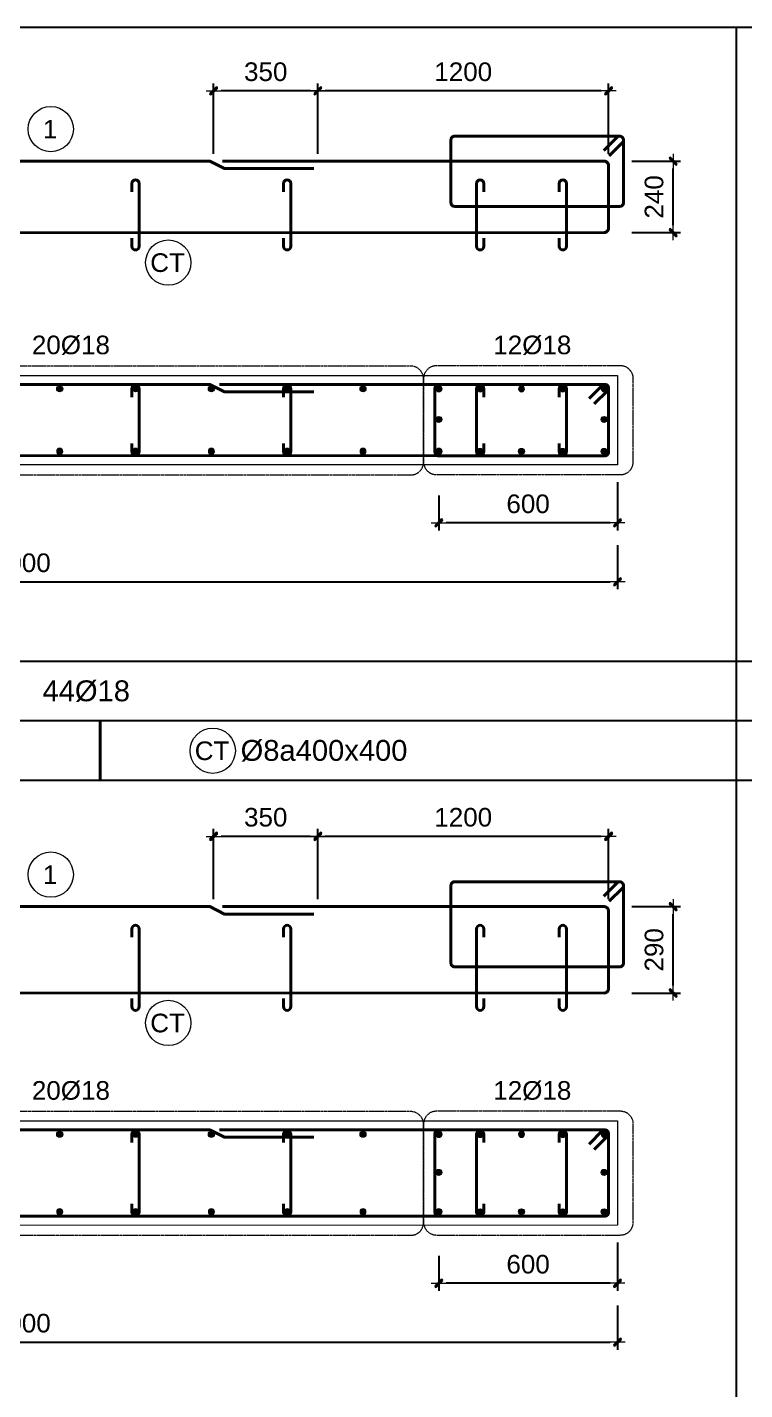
# Model space of a CAD drawing. Header units: millimetres. Extents: x -146909 to 4830753, y -683702 to -336947.
# Drawn here: x 4758863 to 4761272, y -440729 to -436155 of the extents above; entities that cross this region are included whole.
import ezdxf
from ezdxf.enums import TextEntityAlignment as Align

# ---------------------------------------------------------------- set-up
doc = ezdxf.new("R2010")
doc.units = ezdxf.units.MM
doc.header["$MEASUREMENT"] = 0
doc.linetypes.add('HIDDEN', pattern=[0.375, 0.25, -0.125])
doc.layers.get('0').update_dxf_attribs({"lineweight": 9})
doc.layers.get('Defpoints').update_dxf_attribs({"color": 10, "lineweight": 0})
for name, color, linetype, lineweight in [("'S_General_Cont_1 Thin", 1, 'Continuous', 18), ("'S_General_Text_3_Member name", 3, 'Continuous', 35), ('CDAI', 3, 'Continuous', 40), ('chunho.q', 1, 'Continuous', 13), ('CTHEP', 4, 'Continuous', 50), ('DBAO', 2, 'Continuous', 13), ('DMo', 9, 'HIDDEN', 9), ('KTH', 154, 'Continuous', 9), ('STICK', 1, 'Continuous', 9)]:
    doc.layers.add(name, color=color, linetype=linetype, lineweight=lineweight)
for name, color, linetype in [('DM', 1, 'Continuous'), ('TBL', 1, 'Continuous'), ('TX', 214, 'Continuous')]:
    doc.layers.add(name, color=color, linetype=linetype)
doc.styles.add('arial', font='arial.ttf', dxfattribs={"width": 0.85})
doc.styles.add('TTP-HelCon', font='arial.ttf')
doc.dimstyles.new('TTP-25', dxfattribs={"dimscale": 25, "dimtxt": 2.5, "dimasz": 1, "dimexe": 1, "dimexo": 1, "dimgap": 0.09, "dimtad": 0, "dimdec": 4, "dimrnd": 10, "dimzin": 9, "dimdsep": 46, "dimtxsty": 'TTP-HelCon', "dimblk": 'Stick', "dimcen": 0.09, "dimdle": 1.5, "dimclrd": 256, "dimclre": 256, "dimclrt": 1, "dimadec": 0, "dimazin": 0, "dimtfac": 1, "dimtdec": 4, "dimtmove": 0, "dimatfit": 3, "dimldrblk": 'ARCHTICK', "dimfxl": 1, "dimtvp": 1, "dimtolj": 1, "dimtzin": 0, "dimarcsym": 0})

# ---------------------------------------------------------------- blocks, each defined once
blk = doc.blocks.new('sign of slab')
at = {"layer": "'S_General_Cont_1 Thin"}
blk.add_circle((-10, 0), 475, dxfattribs=at)
at = {"layer": "'S_General_Text_3_Member name", "style": 'arial'}
blk.add_attdef('S', text='', height=250, dxfattribs=at).set_placement((-23, -1), align=Align.MIDDLE_CENTER)
blk = doc.blocks.new('Stick')
at = {"layer": 'STICK'}
h = blk.add_hatch(color=256, dxfattribs=at)
edge = h.paths.add_edge_path()
edge.add_line((0.3, 0.5), (-0.5, -0.3))
edge.add_arc((-0.4, -0.4), 0.141, 135, 315)
edge.add_line((-0.3, -0.5), (0.5, 0.3))
edge.add_arc((0.4, 0.4), 0.141, 315, 495)
blk.add_line((1, 0), (-1, 0), dxfattribs=at)
blk.add_lwpolyline([(0.3, 0.5), (-0.5, -0.3, 1), (-0.3, -0.5), (0.5, 0.3, 1), (0.3, 0.5, 1)], format="xyb", dxfattribs=at)
blk = doc.blocks.new('*D1682')
at = {"layer": 'Defpoints', "color": 0, "transparency": 16777216}
for p in [(4760867.2, -436604.7), (4761031.3, -436604.7), (4760867.2, -436844.7)]:
    blk.add_point(p, dxfattribs=at)
at = {"layer": 'KTH', "lineweight": -2, "transparency": 16777216}
for p, q in [((4760892.2, -436604.7), (4761056.3, -436604.7)), ((4761031.3, -436819.7), (4761031.3, -436629.7)), ((4760892.2, -436844.7), (4761056.3, -436844.7))]:
    blk.add_line(p, q, dxfattribs=at)
at = {"layer": 'KTH', "lineweight": -2, "transparency": 16777216, "xscale": 25, "yscale": 25, "zscale": 25}
for p, rotation in [((4761031.3, -436604.7), 90), ((4761031.3, -436844.7), 270)]:
    blk.add_blockref('Stick', p, dxfattribs=dict(at, rotation=rotation))
at = {"layer": 'KTH', "color": 1, "transparency": 16777216, "insert": (4760967.5, -436724.7), "char_height": 62.5, "attachment_point": 5, "rotation": 90, "style": 'TTP-HelCon'}
blk.add_mtext('\\A1;240', dxfattribs=at)
blk = doc.blocks.new('_ArchTick')
at = {"color": 0, "linetype": 'ByBlock', "const_width": 0.15}
blk.add_lwpolyline([(-0.5, -0.5), (0.5, 0.5)], dxfattribs=at)
blk = doc.blocks.new('*D1685')
at = {"layer": 'Defpoints', "color": 0, "transparency": 16777216}
for p in [(4756844.7, -437810.9), (4760844.7, -437869.3), (4760844.7, -438017.2)]:
    blk.add_point(p, dxfattribs=at)
at = {"layer": 'KTH', "lineweight": -2, "transparency": 16777216}
for p, q in [((4756844.7, -437835.9), (4756844.7, -438042.2)), ((4760844.7, -437894.3), (4760844.7, -438042.2)), ((4756869.7, -438017.2), (4760819.7, -438017.2))]:
    blk.add_line(p, q, dxfattribs=at)
at = {"layer": 'KTH', "lineweight": -2, "transparency": 16777216, "xscale": 25, "yscale": 25, "zscale": 25, "rotation": 180}
blk.add_blockref('Stick', (4756844.7, -438017.2), dxfattribs=at)
at = {"layer": 'KTH', "lineweight": -2, "transparency": 16777216, "xscale": 25, "yscale": 25, "zscale": 25}
blk.add_blockref('Stick', (4760844.7, -438017.2), dxfattribs=at)
at = {"layer": 'KTH', "color": 1, "transparency": 16777216, "insert": (4758844.7, -437953.4), "char_height": 62.5, "attachment_point": 5, "style": 'TTP-HelCon'}
blk.add_mtext('\\A1;4000', dxfattribs=at)
blk = doc.blocks.new('*D1686')
at = {"layer": 'Defpoints', "color": 0, "transparency": 16777216}
for p in [(4760844.4, -437657.5), (4760244.4, -437702.5), (4760244.4, -437819.3)]:
    blk.add_point(p, dxfattribs=at)
at = {"layer": 'KTH', "lineweight": -2, "transparency": 16777216}
for p, q in [((4760844.4, -437682.5), (4760844.4, -437844.3)), ((4760244.4, -437727.5), (4760244.4, -437844.3)), ((4760819.4, -437819.3), (4760269.4, -437819.3))]:
    blk.add_line(p, q, dxfattribs=at)
at = {"layer": 'KTH', "lineweight": -2, "transparency": 16777216, "xscale": 25, "yscale": 25, "zscale": 25, "rotation": 180}
blk.add_blockref('Stick', (4760244.4, -437819.3), dxfattribs=at)
at = {"layer": 'KTH', "lineweight": -2, "transparency": 16777216, "xscale": 25, "yscale": 25, "zscale": 25}
blk.add_blockref('Stick', (4760844.4, -437819.3), dxfattribs=at)
at = {"layer": 'KTH', "color": 1, "transparency": 16777216, "insert": (4760544.4, -437755.5), "char_height": 62.5, "attachment_point": 5, "style": 'TTP-HelCon'}
blk.add_mtext('\\A1;600', dxfattribs=at)
blk = doc.blocks.new('*D1687')
at = {"layer": 'Defpoints', "color": 0, "transparency": 16777216}
for p in [(4759488.6, -436368.8), (4759488.6, -436604.7), (4759838.6, -436604.7)]:
    blk.add_point(p, dxfattribs=at)
at = {"layer": 'KTH', "lineweight": -2, "transparency": 16777216}
for p, q in [((4759488.6, -436579.7), (4759488.6, -436343.8)), ((4759838.6, -436579.7), (4759838.6, -436343.8)), ((4759813.6, -436368.8), (4759513.6, -436368.8))]:
    blk.add_line(p, q, dxfattribs=at)
at = {"layer": 'KTH', "lineweight": -2, "transparency": 16777216, "xscale": 25, "yscale": 25, "zscale": 25, "rotation": 180}
blk.add_blockref('Stick', (4759488.6, -436368.8), dxfattribs=at)
at = {"layer": 'KTH', "lineweight": -2, "transparency": 16777216, "xscale": 25, "yscale": 25, "zscale": 25}
blk.add_blockref('Stick', (4759838.6, -436368.8), dxfattribs=at)
at = {"layer": 'KTH', "color": 1, "transparency": 16777216, "insert": (4759663.6, -436304.9), "char_height": 62.5, "attachment_point": 5, "style": 'TTP-HelCon'}
blk.add_mtext('\\A1;350', dxfattribs=at)
blk = doc.blocks.new('*D1688')
at = {"layer": 'Defpoints', "color": 0, "transparency": 16777216}
for p in [(4759838.6, -436368.8), (4759838.6, -436604.7), (4760814.7, -436604.7)]:
    blk.add_point(p, dxfattribs=at)
at = {"layer": 'KTH', "lineweight": -2, "transparency": 16777216}
for p, q in [((4759838.6, -436579.7), (4759838.6, -436343.8)), ((4760814.7, -436579.7), (4760814.7, -436343.8)), ((4760789.7, -436368.8), (4759863.6, -436368.8))]:
    blk.add_line(p, q, dxfattribs=at)
at = {"layer": 'KTH', "lineweight": -2, "transparency": 16777216, "xscale": 25, "yscale": 25, "zscale": 25, "rotation": 180}
blk.add_blockref('Stick', (4759838.6, -436368.8), dxfattribs=at)
at = {"layer": 'KTH', "lineweight": -2, "transparency": 16777216, "xscale": 25, "yscale": 25, "zscale": 25}
blk.add_blockref('Stick', (4760814.7, -436368.8), dxfattribs=at)
at = {"layer": 'KTH', "color": 1, "transparency": 16777216, "insert": (4760326.6, -436305), "char_height": 62.5, "attachment_point": 5, "style": 'TTP-HelCon'}
blk.add_mtext('\\A1;1200', dxfattribs=at)
blk = doc.blocks.new('*U1612')
at = {"layer": 'CTHEP', "ltscale": 0.02, "const_width": 10}
blk.add_lwpolyline([(0, 5, -1), (0, -5, -1)], format="xyb", close=True, dxfattribs=at)
at = {"layer": 'Defpoints', "color": 1}
blk.add_circle((0, 0), 10, dxfattribs=at)
blk = doc.blocks.new('*U1613')
at = {"layer": 'CDAI', "color": 0, "linetype": 'ByBlock', "lineweight": -2, "transparency": 16777216}
blk.add_blockref('*U1612', (0, 0), dxfattribs=at)
blk = doc.blocks.new('*U1643')
at = {"layer": 'CTHEP', "ltscale": 0.02, "const_width": 10}
blk.add_lwpolyline([(0, 5, -1), (0, -5, -1)], format="xyb", close=True, dxfattribs=at)
at = {"layer": 'Defpoints', "color": 1}
blk.add_circle((0, 0), 10, dxfattribs=at)
blk = doc.blocks.new('*U1644')
at = {"layer": 'CDAI', "color": 0, "linetype": 'ByBlock', "lineweight": -2, "transparency": 16777216}
for p in [(0, 0), (254.5, 0), (509.1, 0), (763.6, 0), (1018.2, 0), (1272.7, 0), (1527.3, 0), (1781.8, 0), (2036.4, 0), (2290.9, 0), (2545.5, 0), (2800, 0)]:
    blk.add_blockref('*U1643', p, dxfattribs=at)
blk = doc.blocks.new('*U1605')
at = {"layer": 'CTHEP', "ltscale": 0.02, "const_width": 10}
blk.add_lwpolyline([(0, 5, -1), (0, -5, -1)], format="xyb", close=True, dxfattribs=at)
at = {"layer": 'Defpoints', "color": 1}
blk.add_circle((0, 0), 10, dxfattribs=at)
blk = doc.blocks.new('*U1606')
at = {"layer": 'CDAI', "color": 0, "linetype": 'ByBlock', "lineweight": -2, "transparency": 16777216}
blk.add_blockref('*U1605', (0, 0), dxfattribs=at)
blk = doc.blocks.new('*U1649')
at = {"layer": 'CTHEP', "ltscale": 0.02, "const_width": 10}
blk.add_lwpolyline([(0, 5, -1), (0, -5, -1)], format="xyb", close=True, dxfattribs=at)
at = {"layer": 'Defpoints', "color": 1}
blk.add_circle((0, 0), 10, dxfattribs=at)
blk = doc.blocks.new('*U1650')
at = {"layer": 'CDAI', "color": 0, "linetype": 'ByBlock', "lineweight": -2, "transparency": 16777216}
for p in [(0, 0), (138.75, 0), (277.5, 0), (416.25, 0), (555, 0)]:
    blk.add_blockref('*U1649', p, dxfattribs=at)
blk = doc.blocks.new('*U1647')
at = {"layer": 'CTHEP', "ltscale": 0.02, "const_width": 10}
blk.add_lwpolyline([(0, 5, -1), (0, -5, -1)], format="xyb", close=True, dxfattribs=at)
at = {"layer": 'Defpoints', "color": 1}
blk.add_circle((0, 0), 10, dxfattribs=at)
blk = doc.blocks.new('*U1648')
at = {"layer": 'CDAI', "color": 0, "linetype": 'ByBlock', "lineweight": -2, "transparency": 16777216}
for p in [(0, 0), (138.75, 0), (277.5, 0), (416.25, 0), (555, 0)]:
    blk.add_blockref('*U1647', p, dxfattribs=at)
blk = doc.blocks.new('*U1651')
at = {"layer": 'CTHEP', "ltscale": 0.02, "const_width": 10}
blk.add_lwpolyline([(0, 5, -1), (0, -5, -1)], format="xyb", close=True, dxfattribs=at)
at = {"layer": 'Defpoints', "color": 1}
blk.add_circle((0, 0), 10, dxfattribs=at)
blk = doc.blocks.new('*U1652')
at = {"layer": 'CDAI', "color": 0, "linetype": 'ByBlock', "lineweight": -2, "transparency": 16777216}
for p in [(0, 0), (254.5, 0), (509.1, 0), (763.6, 0), (1018.2, 0), (1272.7, 0), (1527.3, 0), (1781.8, 0), (2036.4, 0), (2290.9, 0), (2545.5, 0), (2800, 0)]:
    blk.add_blockref('*U1651', p, dxfattribs=at)
blk = doc.blocks.new('*D1691')
at = {"layer": 'Defpoints', "color": 0, "transparency": 16777216}
for p in [(4760867.2, -439107.4), (4761031.3, -439107.4), (4760867.2, -439397.4)]:
    blk.add_point(p, dxfattribs=at)
at = {"layer": 'KTH', "lineweight": -2, "transparency": 16777216}
for p, q in [((4760892.2, -439107.4), (4761056.3, -439107.4)), ((4761031.3, -439372.4), (4761031.3, -439132.4)), ((4760892.2, -439397.4), (4761056.3, -439397.4))]:
    blk.add_line(p, q, dxfattribs=at)
at = {"layer": 'KTH', "lineweight": -2, "transparency": 16777216, "xscale": 25, "yscale": 25, "zscale": 25}
for p, rotation in [((4761031.3, -439107.4), 90), ((4761031.3, -439397.4), 270)]:
    blk.add_blockref('Stick', p, dxfattribs=dict(at, rotation=rotation))
at = {"layer": 'KTH', "color": 1, "transparency": 16777216, "insert": (4760967.5, -439252.4), "char_height": 62.5, "attachment_point": 5, "rotation": 90, "style": 'TTP-HelCon'}
blk.add_mtext('\\A1;290', dxfattribs=at)
blk = doc.blocks.new('*D1694')
at = {"layer": 'Defpoints', "color": 0, "transparency": 16777216}
for p in [(4756844.7, -440363.6), (4760844.7, -440422), (4760844.7, -440569.9)]:
    blk.add_point(p, dxfattribs=at)
at = {"layer": 'KTH', "lineweight": -2, "transparency": 16777216}
for p, q in [((4756844.7, -440388.6), (4756844.7, -440594.9)), ((4760844.7, -440447), (4760844.7, -440594.9)), ((4756869.7, -440569.9), (4760819.7, -440569.9))]:
    blk.add_line(p, q, dxfattribs=at)
at = {"layer": 'KTH', "lineweight": -2, "transparency": 16777216, "xscale": 25, "yscale": 25, "zscale": 25, "rotation": 180}
blk.add_blockref('Stick', (4756844.7, -440569.9), dxfattribs=at)
at = {"layer": 'KTH', "lineweight": -2, "transparency": 16777216, "xscale": 25, "yscale": 25, "zscale": 25}
blk.add_blockref('Stick', (4760844.7, -440569.9), dxfattribs=at)
at = {"layer": 'KTH', "color": 1, "transparency": 16777216, "insert": (4758844.7, -440506.1), "char_height": 62.5, "attachment_point": 5, "style": 'TTP-HelCon'}
blk.add_mtext('\\A1;4000', dxfattribs=at)
blk = doc.blocks.new('*D1695')
at = {"layer": 'Defpoints', "color": 0, "transparency": 16777216}
for p in [(4760844.4, -440210.2), (4760244.4, -440255.2), (4760244.4, -440372)]:
    blk.add_point(p, dxfattribs=at)
at = {"layer": 'KTH', "lineweight": -2, "transparency": 16777216}
for p, q in [((4760844.4, -440235.2), (4760844.4, -440397)), ((4760244.4, -440280.2), (4760244.4, -440397)), ((4760819.4, -440372), (4760269.4, -440372))]:
    blk.add_line(p, q, dxfattribs=at)
at = {"layer": 'KTH', "lineweight": -2, "transparency": 16777216, "xscale": 25, "yscale": 25, "zscale": 25, "rotation": 180}
blk.add_blockref('Stick', (4760244.4, -440372), dxfattribs=at)
at = {"layer": 'KTH', "lineweight": -2, "transparency": 16777216, "xscale": 25, "yscale": 25, "zscale": 25}
blk.add_blockref('Stick', (4760844.4, -440372), dxfattribs=at)
at = {"layer": 'KTH', "color": 1, "transparency": 16777216, "insert": (4760544.4, -440308.2), "char_height": 62.5, "attachment_point": 5, "style": 'TTP-HelCon'}
blk.add_mtext('\\A1;600', dxfattribs=at)
blk = doc.blocks.new('*D1696')
at = {"layer": 'Defpoints', "color": 0, "transparency": 16777216}
for p in [(4759488.6, -438871.5), (4759488.6, -439107.4), (4759838.6, -439107.4)]:
    blk.add_point(p, dxfattribs=at)
at = {"layer": 'KTH', "lineweight": -2, "transparency": 16777216}
for p, q in [((4759488.6, -439082.4), (4759488.6, -438846.5)), ((4759813.6, -438871.5), (4759513.6, -438871.5)), ((4759838.6, -439082.4), (4759838.6, -438846.5))]:
    blk.add_line(p, q, dxfattribs=at)
at = {"layer": 'KTH', "lineweight": -2, "transparency": 16777216, "xscale": 25, "yscale": 25, "zscale": 25, "rotation": 180}
blk.add_blockref('Stick', (4759488.6, -438871.5), dxfattribs=at)
at = {"layer": 'KTH', "lineweight": -2, "transparency": 16777216, "xscale": 25, "yscale": 25, "zscale": 25}
blk.add_blockref('Stick', (4759838.6, -438871.5), dxfattribs=at)
at = {"layer": 'KTH', "color": 1, "transparency": 16777216, "insert": (4759663.6, -438807.6), "char_height": 62.5, "attachment_point": 5, "style": 'TTP-HelCon'}
blk.add_mtext('\\A1;350', dxfattribs=at)
blk = doc.blocks.new('*D1697')
at = {"layer": 'Defpoints', "color": 0, "transparency": 16777216}
for p in [(4759838.6, -438871.5), (4759838.6, -439107.4), (4760814.7, -439107.4)]:
    blk.add_point(p, dxfattribs=at)
at = {"layer": 'KTH', "lineweight": -2, "transparency": 16777216}
for p, q in [((4759838.6, -439082.4), (4759838.6, -438846.5)), ((4760789.7, -438871.5), (4759863.6, -438871.5)), ((4760814.7, -439082.4), (4760814.7, -438846.5))]:
    blk.add_line(p, q, dxfattribs=at)
at = {"layer": 'KTH', "lineweight": -2, "transparency": 16777216, "xscale": 25, "yscale": 25, "zscale": 25, "rotation": 180}
blk.add_blockref('Stick', (4759838.6, -438871.5), dxfattribs=at)
at = {"layer": 'KTH', "lineweight": -2, "transparency": 16777216, "xscale": 25, "yscale": 25, "zscale": 25}
blk.add_blockref('Stick', (4760814.7, -438871.5), dxfattribs=at)
at = {"layer": 'KTH', "color": 1, "transparency": 16777216, "insert": (4760326.6, -438807.7), "char_height": 62.5, "attachment_point": 5, "style": 'TTP-HelCon'}
blk.add_mtext('\\A1;1200', dxfattribs=at)
blk = doc.blocks.new('*U1601')
at = {"layer": 'CTHEP', "ltscale": 0.02, "const_width": 10}
blk.add_lwpolyline([(0, 5, -1), (0, -5, -1)], format="xyb", close=True, dxfattribs=at)
at = {"layer": 'Defpoints', "color": 1}
blk.add_circle((0, 0), 10, dxfattribs=at)
blk = doc.blocks.new('*U1602')
at = {"layer": 'CDAI', "color": 0, "linetype": 'ByBlock', "lineweight": -2, "transparency": 16777216}
blk.add_blockref('*U1601', (0, 0), dxfattribs=at)
blk = doc.blocks.new('*U1603')
at = {"layer": 'CTHEP', "ltscale": 0.02, "const_width": 10}
blk.add_lwpolyline([(0, 5, -1), (0, -5, -1)], format="xyb", close=True, dxfattribs=at)
at = {"layer": 'Defpoints', "color": 1}
blk.add_circle((0, 0), 10, dxfattribs=at)
blk = doc.blocks.new('*U1626')
at = {"layer": 'CDAI', "color": 0, "linetype": 'ByBlock', "lineweight": -2, "transparency": 16777216}
for p in [(0, 0), (254.5, 0), (509.1, 0), (763.6, 0), (1018.2, 0), (1272.7, 0), (1527.3, 0), (1781.8, 0), (2036.4, 0), (2290.9, 0), (2545.5, 0), (2800, 0)]:
    blk.add_blockref('*U1603', p, dxfattribs=at)
blk = doc.blocks.new('*U1594')
at = {"layer": 'CTHEP', "ltscale": 0.02, "const_width": 10}
blk.add_lwpolyline([(0, 5, -1), (0, -5, -1)], format="xyb", close=True, dxfattribs=at)
at = {"layer": 'Defpoints', "color": 1}
blk.add_circle((0, 0), 10, dxfattribs=at)
blk = doc.blocks.new('*U1595')
at = {"layer": 'CDAI', "color": 0, "linetype": 'ByBlock', "lineweight": -2, "transparency": 16777216}
blk.add_blockref('*U1594', (0, 0), dxfattribs=at)
blk = doc.blocks.new('*U1631')
at = {"layer": 'CTHEP', "ltscale": 0.02, "const_width": 10}
blk.add_lwpolyline([(0, 5, -1), (0, -5, -1)], format="xyb", close=True, dxfattribs=at)
at = {"layer": 'Defpoints', "color": 1}
blk.add_circle((0, 0), 10, dxfattribs=at)
blk = doc.blocks.new('*U1632')
at = {"layer": 'CDAI', "color": 0, "linetype": 'ByBlock', "lineweight": -2, "transparency": 16777216}
for p in [(0, 0), (138.75, 0), (277.5, 0), (416.25, 0), (555, 0)]:
    blk.add_blockref('*U1631', p, dxfattribs=at)
blk = doc.blocks.new('*U1629')
at = {"layer": 'CTHEP', "ltscale": 0.02, "const_width": 10}
blk.add_lwpolyline([(0, 5, -1), (0, -5, -1)], format="xyb", close=True, dxfattribs=at)
at = {"layer": 'Defpoints', "color": 1}
blk.add_circle((0, 0), 10, dxfattribs=at)
blk = doc.blocks.new('*U1630')
at = {"layer": 'CDAI', "color": 0, "linetype": 'ByBlock', "lineweight": -2, "transparency": 16777216}
for p in [(0, 0), (138.75, 0), (277.5, 0), (416.25, 0), (555, 0)]:
    blk.add_blockref('*U1629', p, dxfattribs=at)
blk = doc.blocks.new('*U1633')
at = {"layer": 'CTHEP', "ltscale": 0.02, "const_width": 10}
blk.add_lwpolyline([(0, 5, -1), (0, -5, -1)], format="xyb", close=True, dxfattribs=at)
at = {"layer": 'Defpoints', "color": 1}
blk.add_circle((0, 0), 10, dxfattribs=at)
blk = doc.blocks.new('*U1634')
at = {"layer": 'CDAI', "color": 0, "linetype": 'ByBlock', "lineweight": -2, "transparency": 16777216}
for p in [(0, 0), (254.5, 0), (509.1, 0), (763.6, 0), (1018.2, 0), (1272.7, 0), (1527.3, 0), (1781.8, 0), (2036.4, 0), (2290.9, 0), (2545.5, 0), (2800, 0)]:
    blk.add_blockref('*U1633', p, dxfattribs=at)

msp = doc.modelspace()

# ---------------------------------------------------------------- linework, layer by layer
at = {"layer": 'CDAI', "color": 214}
msp.add_line((4759107.41804, -438482.91235), (4759107.41804, -438682.91235), dxfattribs=at)
at = {"layer": 'CDAI'}
for points in [[(4760798.83383, -436569.03084), (4760843.15403, -436524.71064, -0.6681786379), (4760864.49287, -436533.54947), (4760864.49287, -436744.04947, -0.4142135624), (4760851.99287, -436756.54947), (4760297.99287, -436756.54947, -0.4142135624), (4760285.49287, -436744.04947), (4760285.49287, -436533.54947, -0.4142135624), (4760297.99287, -436521.04947), (4760851.99287, -436521.04947, -0.6681786379), (4760860.8317, -436542.38831), (4760816.5115, -436586.70851)], [(4759213.98769, -436707.48211), (4759213.98769, -436679.98211, -1), (4759238.98769, -436679.98211), (4759238.98769, -436890.48211, -1), (4759213.98769, -436890.48211), (4759213.98769, -436862.98211)], [(4759723.0786, -436707.48211), (4759723.0786, -436679.98211, -1), (4759748.0786, -436679.98211), (4759748.0786, -436890.48211, -1), (4759723.0786, -436890.48211), (4759723.0786, -436862.98211)], [(4760395.91951, -436707.48211), (4760395.91951, -436679.98211, 1), (4760370.91951, -436679.98211), (4760370.91951, -436890.48211, 1), (4760395.91951, -436890.48211), (4760395.91951, -436862.98211)], [(4760648.41951, -436707.48211), (4760648.41951, -436679.98211, -1), (4760673.41951, -436679.98211), (4760673.41951, -436890.48211, -1), (4760648.41951, -436890.48211), (4760648.41951, -436862.98211)], [(4759213.98769, -437396.59461), (4759213.98769, -437369.09461, -1), (4759238.98769, -437369.09461), (4759238.98769, -437579.59461, -1), (4759213.98769, -437579.59461), (4759213.98769, -437552.09461)], [(4759723.0786, -437396.59461), (4759723.0786, -437369.09461, -1), (4759748.0786, -437369.09461), (4759748.0786, -437579.59461, -1), (4759723.0786, -437579.59461), (4759723.0786, -437552.09461)], [(4760749.01048, -437402.07598), (4760793.33068, -437357.75578, -0.6681786379), (4760814.66951, -437366.59461), (4760814.66951, -437581.59461, -0.4142135624), (4760802.16951, -437594.09461), (4760244.2956, -437594.09461, -0.4142135624), (4760231.7956, -437581.59461), (4760231.7956, -437366.59461, -0.4142135624), (4760244.2956, -437354.09461), (4760802.16951, -437354.09461, -0.6681786379), (4760811.00835, -437375.43345), (4760766.68815, -437419.75365)], [(4760395.91951, -437396.59461), (4760395.91951, -437369.09461, 1), (4760370.91951, -437369.09461), (4760370.91951, -437579.59461, 1), (4760395.91951, -437579.59461), (4760395.91951, -437552.09461)], [(4760648.41951, -437396.59461), (4760648.41951, -437369.09461, -1), (4760673.41951, -437369.09461), (4760673.41951, -437579.59461, -1), (4760648.41951, -437579.59461), (4760648.41951, -437552.09461)], [(4760798.83383, -439071.71357), (4760843.15403, -439027.39337, -0.6681786379), (4760864.49287, -439036.23221), (4760864.49287, -439296.73221, -0.4142135624), (4760851.99287, -439309.23221), (4760297.99287, -439309.23221, -0.4142135624), (4760285.49287, -439296.73221), (4760285.49287, -439036.23221, -0.4142135624), (4760297.99287, -439023.73221), (4760851.99287, -439023.73221, -0.6681786379), (4760860.8317, -439045.07104), (4760816.5115, -439089.39124)], [(4759213.98769, -439210.16485), (4759213.98769, -439182.66485, -1), (4759238.98769, -439182.66485), (4759238.98769, -439443.16485, -1), (4759213.98769, -439443.16485), (4759213.98769, -439415.66485)], [(4759723.0786, -439210.16485), (4759723.0786, -439182.66485, -1), (4759748.0786, -439182.66485), (4759748.0786, -439443.16485, -1), (4759723.0786, -439443.16485), (4759723.0786, -439415.66485)], [(4760395.91951, -439210.16485), (4760395.91951, -439182.66485, 1), (4760370.91951, -439182.66485), (4760370.91951, -439443.16485, 1), (4760395.91951, -439443.16485), (4760395.91951, -439415.66485)], [(4760648.41951, -439210.16485), (4760648.41951, -439182.66485, -1), (4760673.41951, -439182.66485), (4760673.41951, -439443.16485, -1), (4760648.41951, -439443.16485), (4760648.41951, -439415.66485)], [(4759213.98769, -439899.27735), (4759213.98769, -439871.77735, -1), (4759238.98769, -439871.77735), (4759238.98769, -440132.27735, -1), (4759213.98769, -440132.27735), (4759213.98769, -440104.77735)], [(4759723.0786, -439899.27735), (4759723.0786, -439871.77735, -1), (4759748.0786, -439871.77735), (4759748.0786, -440132.27735, -1), (4759723.0786, -440132.27735), (4759723.0786, -440104.77735)], [(4760749.01048, -439904.75872), (4760793.33068, -439860.43852, -0.6681786379), (4760814.66951, -439869.27735), (4760814.66951, -440134.27735, -0.4142135624), (4760802.16951, -440146.77735), (4760244.2956, -440146.77735, -0.4142135624), (4760231.7956, -440134.27735), (4760231.7956, -439869.27735, -0.4142135624), (4760244.2956, -439856.77735), (4760802.16951, -439856.77735, -0.6681786379), (4760811.00835, -439878.11619), (4760766.68815, -439922.43639)], [(4760395.91951, -439899.27735), (4760395.91951, -439871.77735, 1), (4760370.91951, -439871.77735), (4760370.91951, -440132.27735, 1), (4760395.91951, -440132.27735), (4760395.91951, -440104.77735)], [(4760648.41951, -439899.27735), (4760648.41951, -439871.77735, -1), (4760673.41951, -439871.77735), (4760673.41951, -440132.27735, -1), (4760648.41951, -440132.27735), (4760648.41951, -440104.77735)]]:
    msp.add_lwpolyline(points, format="xyb", dxfattribs=at)
at = {"layer": 'CDAI', "ltscale": 0.02}
for points in [[(4759825.3686, -436629.7455), (4759525.63275, -436629.7455), (4759475.63275, -436604.7455), (4756889.66951, -436604.7455, 0.4142135624), (4756874.66951, -436619.7455), (4756874.66951, -436829.7455, 0.4142135624), (4756889.66951, -436844.7455), (4758166.21835, -436844.7455)], [(4760799.66951, -436844.7455, 0.4142135624), (4760814.66951, -436829.7455), (4760814.66951, -436619.7455, 0.4142135624), (4760799.66951, -436604.7455), (4759518.7488, -436604.7455)], [(4759825.3686, -437379.09461), (4759525.63275, -437379.09461), (4759475.63275, -437354.09461), (4756889.66951, -437354.09461, 0.4142135624), (4756874.66951, -437369.09461), (4756874.66951, -437579.09461, 0.4142135624), (4756889.66951, -437594.09461), (4758166.2996, -437594.09461)], [(4759825.3686, -439132.42823), (4759525.63275, -439132.42823), (4759475.63275, -439107.42823), (4756889.66951, -439107.42823, 0.4142135624), (4756874.66951, -439122.42823), (4756874.66951, -439382.42823, 0.4142135624), (4756889.66951, -439397.42823), (4758166.21835, -439397.42823)], [(4760799.66951, -439397.42823, 0.4142135624), (4760814.66951, -439382.42823), (4760814.66951, -439122.42823, 0.4142135624), (4760799.66951, -439107.42823), (4759518.7488, -439107.42823)], [(4759825.3686, -439881.77735), (4759525.63275, -439881.77735), (4759475.63275, -439856.77735), (4756889.66951, -439856.77735, 0.4142135624), (4756874.66951, -439871.77735), (4756874.66951, -440131.77735, 0.4142135624), (4756889.66951, -440146.77735), (4758166.2996, -440146.77735)]]:
    msp.add_lwpolyline(points, format="xyb", dxfattribs=at)
for points in [[(4760804.39797, -436843.98072), (4758217.33455, -436845.01408), (4758167.33455, -436820.01408), (4757866.55733, -436820.01408)], [(4759508.43445, -437354.09461), (4760799.66951, -437354.09461)], [(4760804.39797, -437593.32984), (4758217.33455, -437594.3632), (4758167.33455, -437569.3632), (4757866.55733, -437569.3632)], [(4760804.39797, -439396.66346), (4758217.33455, -439397.69682), (4758167.33455, -439372.69682), (4757866.55733, -439372.69682)], [(4759508.43445, -439856.77735), (4760799.66951, -439856.77735)], [(4760804.39797, -440146.01258), (4758217.33455, -440147.04594), (4758167.33455, -440122.04594), (4757866.55733, -440122.04594)]]:
    msp.add_lwpolyline(points, dxfattribs=at)
at = {"layer": 'DBAO'}
for points in [[(4757274.66951, -437624.63477), (4756844.66951, -437624.09461), (4756844.66951, -437324.09461), (4760844.66951, -437324.09461), (4760844.66951, -437624.08165), (4757274.67815, -437624.63476)], [(4757274.66951, -440177.3175), (4756844.66951, -440176.77735), (4756844.66951, -439826.77735), (4760844.66951, -439826.77735), (4760844.66951, -440176.76439), (4757274.67815, -440177.3175)]]:
    msp.add_lwpolyline(points, dxfattribs=at)
at = {"layer": 'DMo', "color": 6, "ltscale": 10}
for points in [[(4760193.43716, -437335.79835, 0.4142135624), (4760150.49749, -437292.85869), (4757534.50256, -437292.85869, 0.4142135624), (4757491.5629, -437335.79835)], [(4760854.60264, -437291.81349), (4760236.37682, -437291.81349, 0.4142135624), (4760193.43716, -437334.75315), (4760193.43716, -437614.14978, 0.4142135624), (4760236.37682, -437657.08944), (4760854.60264, -437657.08944, 0.4142135624), (4760897.5423, -437614.14978), (4760897.5423, -437334.75315, 0.4142135624), (4760854.60264, -437291.81349)], [(4757491.5629, -437334.75315), (4757491.5629, -437615.19498, 0.4142135624), (4757534.50256, -437658.13464), (4760150.49749, -437658.13464, 0.4142135624), (4760193.43716, -437615.19498), (4760193.43716, -437334.75315)], [(4760854.60264, -439794.49623), (4760236.37682, -439794.49623, 0.4142135624), (4760193.43716, -439837.43589), (4760193.43716, -440166.83252, 0.4142135624), (4760236.37682, -440209.77218), (4760854.60264, -440209.77218, 0.4142135624), (4760897.5423, -440166.83252), (4760897.5423, -439837.43589, 0.4142135624), (4760854.60264, -439794.49623)], [(4760193.43716, -439838.48109, 0.4142135624), (4760150.49749, -439795.54143), (4757534.50256, -439795.54143, 0.4142135624), (4757491.5629, -439838.48109)], [(4757491.5629, -439837.43589), (4757491.5629, -440167.87772, 0.4142135624), (4757534.50256, -440210.81738), (4760150.49749, -440210.81738, 0.4142135624), (4760193.43716, -440167.87772), (4760193.43716, -439837.43589)]]:
    msp.add_lwpolyline(points, format="xyb", dxfattribs=at)
at = {"layer": 'TBL'}
for p, q in [((4749733.95732, -436155.22961), (4761242.52726, -436155.22961)), ((4760242.52726, -436155.22961), (4764388.28073, -436155.22961)), ((4761242.52726, -436155.22961), (4761242.52726, -446665.96056)), ((4761242.52726, -436155.22961), (4761242.52726, -446665.96056)), ((4750733.95732, -438282.91235), (4761242.52726, -438282.91235)), ((4761242.52726, -438282.91235), (4764388.28073, -438282.91235)), ((4749733.95732, -438682.91235), (4761242.52726, -438682.91235)), ((4760242.52726, -438682.91235), (4764388.28073, -438682.91235))]:
    msp.add_line(p, q, dxfattribs=at)
at = {"layer": 'TBL', "color": 8}
for p, q in [((4750733.95732, -438482.91235), (4761242.52726, -438482.91235)), ((4761242.52726, -438482.91235), (4764388.28073, -438482.91235))]:
    msp.add_line(p, q, dxfattribs=at)

# ---------------------------------------------------------------- block references
ref = msp.add_blockref('sign of slab', (4758943.5177, -436497.21287), dxfattribs=dict(xscale=0.16, yscale=0.16, zscale=0.16))
ref.add_attrib('S', '1', dxfattribs={"layer": 'DM', "height": 62.5, "style": 'arial'}).set_placement((4758939.76368, -436497.36976), align=Align.MIDDLE_CENTER)
ref = msp.add_blockref('sign of slab', (4759337.87512, -436945.26735), dxfattribs=dict(xscale=0.16, yscale=0.16, zscale=0.16))
ref.add_attrib('S', 'CT', dxfattribs={"layer": 'DM', "height": 62.5, "style": 'arial'}).set_placement((4759334.12111, -436945.42424), align=Align.MIDDLE_CENTER)
ref = msp.add_blockref('sign of slab', (4759487.18016, -438584.00846), dxfattribs=dict(xscale=0.16, yscale=0.16, zscale=0.16))
ref.add_attrib('S', 'CT', dxfattribs={"layer": 'DM', "height": 62.5, "style": 'arial'}).set_placement((4759483.42614, -438584.16535), align=Align.MIDDLE_CENTER)
ref = msp.add_blockref('sign of slab', (4758943.5177, -438999.89561), dxfattribs=dict(xscale=0.16, yscale=0.16, zscale=0.16))
ref.add_attrib('S', '1', dxfattribs={"layer": 'DM', "height": 62.5, "style": 'arial'}).set_placement((4758939.76368, -439000.0525), align=Align.MIDDLE_CENTER)
ref = msp.add_blockref('sign of slab', (4759337.87512, -439497.95009), dxfattribs=dict(xscale=0.16, yscale=0.16, zscale=0.16))
ref.add_attrib('S', 'CT', dxfattribs={"layer": 'DM', "height": 62.5, "style": 'arial'}).set_placement((4759334.12111, -439498.10698), align=Align.MIDDLE_CENTER)
at = {"layer": 'CDAI', "color": 214}
for name, p in [('*U1644', (4757444.66951, -437369.09461)), ('*U1626', (4757444.66951, -439871.77735))]:
    msp.add_blockref(name, p, dxfattribs=at)
at = {"layer": 'CDAI', "color": 214, "xscale": -1}
for name, p in [('*U1650', (4760799.66951, -437369.09461)), ('*U1632', (4760799.66951, -439871.77735))]:
    msp.add_blockref(name, p, dxfattribs=at)
at = {"layer": 'CDAI', "color": 214, "rotation": 180}
for name, p in [('*U1606', (4760244.66951, -437471.84461)), ('*U1613', (4760799.66951, -437471.84461)), ('*U1648', (4760799.66951, -437579.09461)), ('*U1595', (4760244.66951, -439999.52735)), ('*U1602', (4760799.66951, -439999.52735)), ('*U1630', (4760799.66951, -440131.77735))]:
    msp.add_blockref(name, p, dxfattribs=at)
at = {"layer": 'CDAI', "color": 214, "xscale": -1, "rotation": 180}
for name, p in [('*U1652', (4757444.66951, -437579.09461)), ('*U1634', (4757444.66951, -440131.77735))]:
    msp.add_blockref(name, p, dxfattribs=at)

# ---------------------------------------------------------------- texts
at = {"layer": 'chunho.q', "color": 1, "style": 'arial'}
for s, p in [('20%%C18', (4758878.53547, -437252.9291)), ('12%%C18', (4760427.45097, -437252.9291)), ('20%%C18', (4758878.53547, -439755.61184)), ('12%%C18', (4760427.45097, -439755.61184))]:
    msp.add_text(s, height=62.5, dxfattribs=at).set_placement(p)
at = {"layer": 'TX', "color": 2, "style": 'arial'}
for s, p in [('44%%C18', (4759061.01706, -438382.91235)), ('%%C8a400x400', (4759859.30504, -438582.91235))]:
    msp.add_text(s, height=70, dxfattribs=at).set_placement(p, align=Align.MIDDLE_CENTER)

# ---------------------------------------------------------------- dimensions: what is measured, and where the dimension line sits
at = {"layer": 'KTH'}
for base, p1, p2, angle, picture, middle in [((4759488.56231, -436368.80017), (4759838.56231, -436604.7455), (4759488.56231, -436604.7455), 180, '*D1687', (4759663.56231, -436304.93592)), ((4761031.33407, -436604.7455), (4760867.20926, -436844.7455), (4760867.20926, -436604.7455), 90, '*D1682', (4760967.51245, -436724.7455)), ((4760244.36979, -437819.29706), (4760844.36979, -437657.48681), (4760244.36979, -437702.48681), 180, '*D1686', (4760544.36979, -437755.47544)), ((4759488.56231, -438871.48291), (4759838.56231, -439107.42823), (4759488.56231, -439107.42823), 180, '*D1696', (4759663.56231, -438807.61866)), ((4761031.33407, -439107.42823), (4760867.20926, -439397.42823), (4760867.20926, -439107.42823), 90, '*D1691', (4760967.51245, -439252.42823)), ((4760244.36979, -440371.9798), (4760844.36979, -440210.16955), (4760244.36979, -440255.16955), 180, '*D1695', (4760544.36979, -440308.15818))]:
    dim = msp.add_linear_dim(base=base, p1=p1, p2=p2, angle=angle, dimstyle='TTP-25', dxfattribs=at)
    dim.commit()
    dim.dimension.update_dxf_attribs({"geometry": picture, "text_midpoint": middle})
for base, p1, p2, picture, middle in [((4759838.56231, -436368.80017), (4760814.66951, -436604.7455), (4759838.56231, -436604.7455), '*D1688', (4760326.61591, -436304.97855)), ((4759838.56231, -438871.48291), (4760814.66951, -439107.42823), (4759838.56231, -439107.42823), '*D1697', (4760326.61591, -438807.66129))]:
    dim = msp.add_linear_dim(base=base, p1=p1, p2=p2, angle=180, text='1200', dimstyle='TTP-25', dxfattribs=at)
    dim.commit()
    dim.dimension.update_dxf_attribs({"geometry": picture, "text_midpoint": middle})
for base, p1, p2, picture, middle in [((4760844.66951, -438017.24074), (4756844.66951, -437810.8919), (4760844.66951, -437869.29703), '*D1685', (4758844.66951, -437953.41912)), ((4760844.66951, -440569.92348), (4756844.66951, -440363.57464), (4760844.66951, -440421.97976), '*D1694', (4758844.66951, -440506.10186))]:
    dim = msp.add_linear_dim(base=base, p1=p1, p2=p2, dimstyle='TTP-25', override={"dimrnd": 0}, dxfattribs=at)
    dim.commit()
    dim.dimension.update_dxf_attribs({"geometry": picture, "text_midpoint": middle})

doc.saveas('drawing.dxf')
